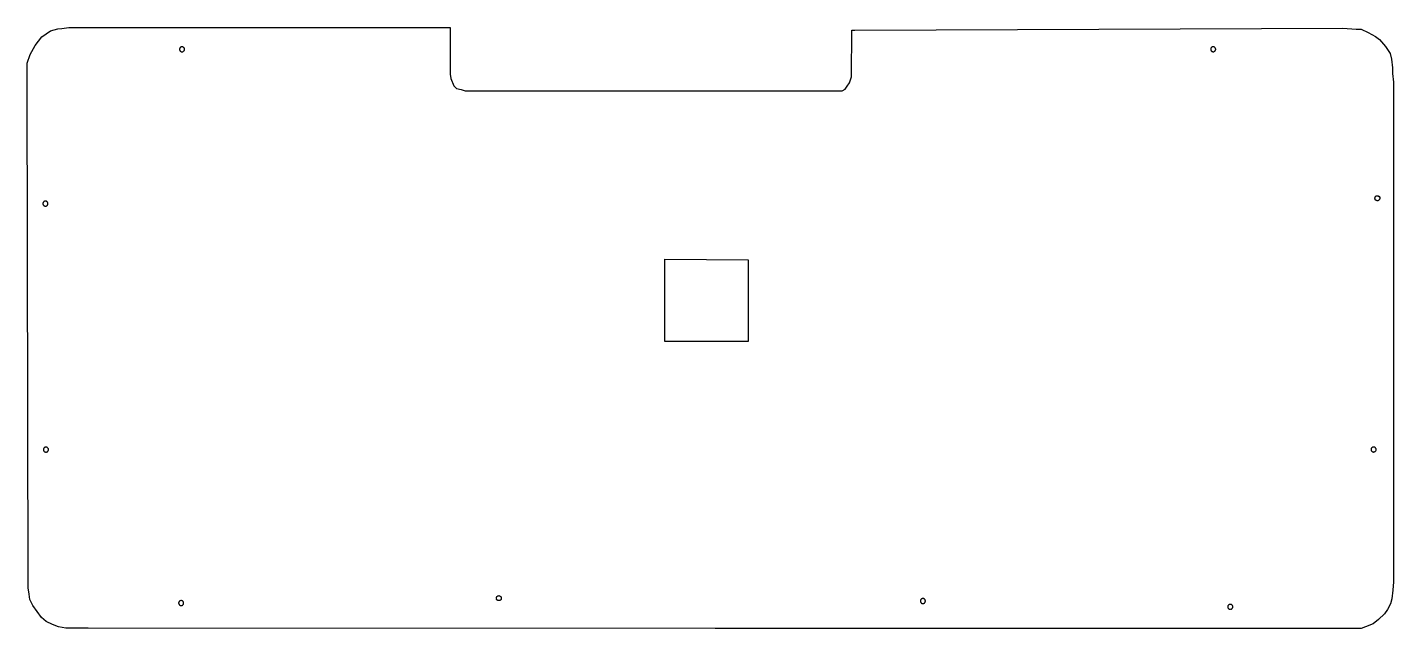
# Model space of a CAD drawing. Extents: x 1798 to 2890, y -4505 to -4024.
import ezdxf

# ---------------------------------------------------------------- set-up
doc = ezdxf.new("R2010")
doc.units = 0
doc.layers.add('Default Layer', color=1, linetype='CONTINUOUS')

msp = doc.modelspace()

# ---------------------------------------------------------------- linework, layer by layer
at = {"layer": 'Default Layer'}
for points in [[(2449.2, -4074.5), (2451.5, -4073.1), (2453.1, -4070.7), (2455, -4068), (2456.6, -4063.1), (2457, -4025.8), (2457.5, -4025.8), (2459.3, -4025.8), (2849.5, -4024.3), (2860.2, -4025.1), (2864.2, -4025.1), (2869.7, -4027.6), (2875.6, -4031), (2879, -4033.4), (2883.7, -4038.9), (2887.4, -4044.6), (2888.4, -4049.2), (2889.4, -4056), (2889.4, -4060.6), (2890.2, -4067.6), (2890.2, -4467.2), (2889.6, -4473.9), (2888.7, -4480.9), (2887.6, -4484.9), (2885.2, -4489.4), (2882.8, -4492.8), (2878.2, -4497.4), (2873.9, -4500.8), (2867.6, -4503.2), (2864.2, -4504.7), (2855.8, -4504.7), (2849, -4504.7), (2347.6, -4504.6), (1846.2, -4504.4), (1835.9, -4504.4), (1828.4, -4504.4), (1822.6, -4503.3), (1817.7, -4501.5), (1812.6, -4499), (1808.8, -4495.9), (1802, -4486.2), (1799.7, -4481.4), (1799.1, -4477), (1798.2, -4472), (1798.2, -4468.6), (1797.6, -4066.6), (1797.6, -4061.2), (1797.6, -4056.4), (1797.6, -4052.3), (1800, -4045.3), (1803.8, -4038.1), (1809.3, -4031.1), (1816.2, -4026.5), (1821.9, -4024.8), (1825.3, -4024.4), (1830.8, -4023.6), (2135.6, -4023.6), (2135.6, -4061.1), (2136.2, -4064.5), (2138.6, -4070.4), (2140.9, -4072.6), (2144.4, -4073.4), (2147.7, -4074.5), (2449.2, -4074.5)], [(1921.4, -4039.2), (1921.3, -4039.2), (1921.3, -4039.2), (1921.1, -4039.2), (1920.9, -4039.2), (1920.7, -4039.3), (1920.5, -4039.4), (1920.3, -4039.4), (1920.2, -4039.5), (1920, -4039.7), (1919.9, -4039.8), (1919.7, -4039.9), (1919.6, -4040.1), (1919.5, -4040.2), (1919.5, -4040.4), (1919.4, -4040.6), (1919.3, -4040.8), (1919.3, -4041), (1919.3, -4041.2), (1919.3, -4041.5), (1919.4, -4041.6), (1919.4, -4041.8), (1919.5, -4042), (1919.5, -4042.1), (1919.6, -4042.3), (1919.7, -4042.4), (1919.9, -4042.6), (1920, -4042.7), (1920.1, -4042.8), (1920.3, -4042.9), (1920.4, -4043), (1920.6, -4043.1), (1920.8, -4043.1), (1920.9, -4043.2), (1921.1, -4043.2), (1921.3, -4043.2), (1921.6, -4043.2), (1921.8, -4043.1), (1922, -4043.1), (1922.2, -4042.9), (1922.4, -4042.8), (1922.6, -4042.7), (1922.8, -4042.5), (1922.9, -4042.3), (1923.1, -4042.1), (1923.2, -4041.8), (1923.3, -4041.5), (1923.3, -4041.2), (1923.3, -4041), (1923.3, -4040.8), (1923.2, -4040.6), (1923.2, -4040.4), (1923.1, -4040.3), (1923, -4040.1), (1922.9, -4039.9), (1922.7, -4039.8), (1922.6, -4039.7), (1922.5, -4039.6), (1922.3, -4039.4), (1922.1, -4039.4), (1921.9, -4039.3), (1921.8, -4039.2), (1921.6, -4039.2), (1921.4, -4039.2)], [(2746.3, -4039.2), (2746.1, -4039.1), (2745.9, -4039.1), (2745.7, -4039.1), (2745.5, -4039.2), (2745.3, -4039.2), (2745.1, -4039.3), (2744.9, -4039.4), (2744.8, -4039.5), (2744.6, -4039.6), (2744.5, -4039.7), (2744.3, -4039.8), (2744.2, -4040), (2744.1, -4040.2), (2744, -4040.3), (2744, -4040.5), (2743.9, -4040.7), (2743.9, -4040.9), (2743.9, -4041.1), (2743.9, -4041.3), (2743.9, -4041.5), (2744, -4041.7), (2744, -4041.9), (2744.1, -4042.1), (2744.2, -4042.2), (2744.3, -4042.4), (2744.5, -4042.5), (2744.6, -4042.7), (2744.8, -4042.8), (2744.9, -4042.9), (2745.1, -4043), (2745.3, -4043), (2745.5, -4043.1), (2745.7, -4043.1), (2745.9, -4043.1), (2746.1, -4043.1), (2746.3, -4043.1), (2746.7, -4042.9), (2747, -4042.8), (2747.2, -4042.6), (2747.4, -4042.4), (2747.6, -4042.1), (2747.8, -4041.8), (2747.8, -4041.5), (2747.9, -4041.3), (2747.9, -4041.1), (2747.9, -4040.9), (2747.8, -4040.8), (2747.8, -4040.4), (2747.6, -4040.1), (2747.4, -4039.9), (2747.2, -4039.6), (2747, -4039.4), (2746.7, -4039.3), (2746.3, -4039.2)], [(1814, -4164.7), (1814, -4164.7), (1814, -4164.5), (1814, -4164.3), (1814, -4164.1), (1813.9, -4163.9), (1813.8, -4163.7), (1813.7, -4163.6), (1813.6, -4163.4), (1813.5, -4163.3), (1813.3, -4163.1), (1813.2, -4163), (1813, -4162.9), (1812.8, -4162.8), (1812.6, -4162.8), (1812.4, -4162.7), (1812.3, -4162.7), (1812, -4162.7), (1811.8, -4162.7), (1811.6, -4162.7), (1811.5, -4162.8), (1811.3, -4162.8), (1811.1, -4162.9), (1810.9, -4163), (1810.8, -4163.1), (1810.6, -4163.3), (1810.5, -4163.4), (1810.4, -4163.6), (1810.3, -4163.7), (1810.2, -4163.9), (1810.1, -4164.1), (1810.1, -4164.3), (1810.1, -4164.5), (1810, -4164.7), (1810.1, -4164.8), (1810.1, -4165), (1810.1, -4165.2), (1810.2, -4165.4), (1810.3, -4165.6), (1810.3, -4165.7), (1810.4, -4165.9), (1810.6, -4166), (1810.7, -4166.2), (1810.8, -4166.3), (1811, -4166.4), (1811.1, -4166.5), (1811.3, -4166.5), (1811.5, -4166.6), (1811.7, -4166.6), (1811.9, -4166.7), (1812, -4166.7), (1812.3, -4166.7), (1812.4, -4166.6), (1812.6, -4166.6), (1812.8, -4166.5), (1813, -4166.4), (1813.2, -4166.3), (1813.3, -4166.2), (1813.5, -4166.1), (1813.6, -4166), (1813.7, -4165.8), (1813.8, -4165.6), (1813.9, -4165.5), (1814, -4165.3), (1814, -4165.1), (1814, -4164.9), (1814, -4164.7)], [(2878.9, -4159.3), (2879, -4159.5), (2879.1, -4159.7), (2879.1, -4160), (2879.2, -4160.3), (2879.2, -4160.5), (2879.1, -4160.7), (2879.1, -4160.9), (2879, -4161.1), (2878.9, -4161.3), (2878.8, -4161.4), (2878.7, -4161.6), (2878.6, -4161.7), (2878.4, -4161.8), (2878.3, -4162), (2878.1, -4162.1), (2877.9, -4162.1), (2877.8, -4162.2), (2877.6, -4162.3), (2877.4, -4162.3), (2877.2, -4162.3), (2876.9, -4162.3), (2876.7, -4162.2), (2876.4, -4162.2), (2876.2, -4162.1), (2876, -4161.9), (2875.8, -4161.8), (2875.7, -4161.6), (2875.5, -4161.5), (2875.4, -4161.2), (2875.3, -4160.9), (2875.2, -4160.6), (2875.2, -4160.3), (2875.2, -4160.1), (2875.2, -4159.9), (2875.3, -4159.7), (2875.3, -4159.5), (2875.4, -4159.3), (2875.5, -4159.2), (2875.6, -4159), (2875.8, -4158.9), (2875.9, -4158.8), (2876, -4158.6), (2876.2, -4158.5), (2876.4, -4158.5), (2876.6, -4158.4), (2876.8, -4158.3), (2877, -4158.3), (2877.2, -4158.3), (2877.4, -4158.3), (2877.6, -4158.3), (2877.8, -4158.4), (2877.9, -4158.5), (2878.2, -4158.6), (2878.5, -4158.8), (2878.7, -4159), (2878.9, -4159.3)], [(2307.3, -4209.2), (2374, -4209.5), (2374, -4275), (2307.3, -4275), (2307.3, -4209.2)], [(1814.4, -4361.1), (1814.4, -4361), (1814.4, -4360.8), (1814.3, -4360.6), (1814.2, -4360.5), (1814.1, -4360.3), (1814, -4360.2), (1813.8, -4359.9), (1813.6, -4359.8), (1813.5, -4359.7), (1813.3, -4359.6), (1813.2, -4359.6), (1813, -4359.5), (1812.8, -4359.5), (1812.6, -4359.4), (1812.5, -4359.4), (1812.3, -4359.4), (1812.1, -4359.5), (1811.9, -4359.5), (1811.7, -4359.6), (1811.5, -4359.7), (1811.4, -4359.8), (1811.2, -4359.9), (1811.1, -4360), (1810.9, -4360.2), (1810.8, -4360.3), (1810.7, -4360.5), (1810.6, -4360.7), (1810.6, -4360.8), (1810.5, -4361), (1810.5, -4361.2), (1810.5, -4361.4), (1810.5, -4361.6), (1810.5, -4361.8), (1810.6, -4362), (1810.6, -4362.2), (1810.7, -4362.4), (1810.8, -4362.6), (1810.9, -4362.7), (1811, -4362.9), (1811.2, -4363), (1811.3, -4363.1), (1811.5, -4363.2), (1811.7, -4363.3), (1811.9, -4363.3), (1812.1, -4363.4), (1812.3, -4363.4), (1812.5, -4363.4), (1812.7, -4363.4), (1812.9, -4363.4), (1813.1, -4363.3), (1813.2, -4363.3), (1813.4, -4363.2), (1813.6, -4363.1), (1813.7, -4363), (1813.9, -4362.9), (1814, -4362.7), (1814.1, -4362.6), (1814.2, -4362.4), (1814.3, -4362.2), (1814.4, -4362), (1814.4, -4361.8), (1814.5, -4361.6), (1814.5, -4361.4), (1814.4, -4361.1)], [(2874.7, -4363.3), (2875, -4363.2), (2875.3, -4363), (2875.5, -4362.8), (2875.8, -4362.6), (2875.9, -4362.3), (2876.1, -4362), (2876.1, -4361.7), (2876.2, -4361.4), (2876.2, -4361.2), (2876.1, -4361), (2876.1, -4360.8), (2876, -4360.6), (2875.9, -4360.4), (2875.8, -4360.3), (2875.7, -4360.1), (2875.6, -4360), (2875.4, -4359.8), (2875.3, -4359.7), (2875.1, -4359.6), (2874.9, -4359.5), (2874.8, -4359.5), (2874.6, -4359.4), (2874.4, -4359.4), (2874.2, -4359.4), (2874, -4359.4), (2873.8, -4359.4), (2873.6, -4359.5), (2873.4, -4359.5), (2873.2, -4359.6), (2873, -4359.7), (2872.9, -4359.8), (2872.7, -4360), (2872.6, -4360.1), (2872.5, -4360.3), (2872.4, -4360.4), (2872.3, -4360.6), (2872.2, -4360.8), (2872.2, -4361), (2872.2, -4361.2), (2872.2, -4361.4), (2872.2, -4361.6), (2872.2, -4361.8), (2872.3, -4362), (2872.3, -4362.2), (2872.4, -4362.3), (2872.5, -4362.5), (2872.6, -4362.6), (2872.7, -4362.8), (2872.9, -4362.9), (2873, -4363), (2873.2, -4363.1), (2873.4, -4363.2), (2873.6, -4363.3), (2873.8, -4363.3), (2874, -4363.4), (2874.2, -4363.4), (2874.4, -4363.4), (2874.7, -4363.3)], [(2176.2, -4479.1), (2176.4, -4479.4), (2176.5, -4479.7), (2176.6, -4480), (2176.6, -4480.3), (2176.6, -4480.6), (2176.6, -4480.7), (2176.6, -4480.9), (2176.5, -4481.1), (2176.4, -4481.3), (2176.3, -4481.5), (2176.2, -4481.6), (2176.1, -4481.8), (2175.9, -4481.9), (2175.8, -4482), (2175.6, -4482.1), (2175.4, -4482.2), (2175.2, -4482.3), (2175, -4482.3), (2174.9, -4482.3), (2174.6, -4482.3), (2174.5, -4482.3), (2174.3, -4482.3), (2174.1, -4482.3), (2174, -4482.2), (2173.8, -4482.2), (2173.6, -4482.1), (2173.5, -4482), (2173.3, -4481.8), (2173.2, -4481.7), (2173.1, -4481.6), (2173, -4481.4), (2172.9, -4481.3), (2172.8, -4481.1), (2172.7, -4480.9), (2172.7, -4480.7), (2172.7, -4480.5), (2172.6, -4480.3), (2172.7, -4480.1), (2172.7, -4479.9), (2172.7, -4479.8), (2172.8, -4479.6), (2172.9, -4479.4), (2173, -4479.2), (2173.1, -4479.1), (2173.2, -4478.9), (2173.4, -4478.8), (2173.5, -4478.7), (2173.7, -4478.6), (2173.9, -4478.5), (2174.1, -4478.4), (2174.2, -4478.4), (2174.4, -4478.4), (2174.6, -4478.3), (2174.9, -4478.4), (2175.1, -4478.4), (2175.3, -4478.5), (2175.6, -4478.6), (2175.8, -4478.7), (2175.9, -4478.8), (2176.1, -4479), (2176.2, -4479.1)], [(1921.9, -4482.7), (1921.6, -4482.5), (1921.3, -4482.4), (1921, -4482.3), (1920.6, -4482.3), (1920.5, -4482.3), (1920.3, -4482.3), (1919.9, -4482.4), (1919.6, -4482.5), (1919.4, -4482.7), (1919.1, -4482.9), (1918.9, -4483.2), (1918.8, -4483.5), (1918.7, -4483.8), (1918.6, -4484), (1918.6, -4484.3), (1918.6, -4484.5), (1918.7, -4484.7), (1918.7, -4484.9), (1918.8, -4485), (1918.9, -4485.2), (1919, -4485.4), (1919.1, -4485.5), (1919.2, -4485.7), (1919.4, -4485.8), (1919.5, -4485.9), (1919.7, -4486), (1919.9, -4486.1), (1920, -4486.2), (1920.2, -4486.2), (1920.4, -4486.3), (1920.6, -4486.3), (1920.8, -4486.3), (1921, -4486.2), (1921.2, -4486.2), (1921.4, -4486.1), (1921.6, -4486), (1921.7, -4485.9), (1921.9, -4485.8), (1922, -4485.7), (1922.2, -4485.5), (1922.3, -4485.4), (1922.4, -4485.2), (1922.5, -4485), (1922.5, -4484.9), (1922.6, -4484.7), (1922.6, -4484.5), (1922.6, -4484.3), (1922.6, -4484), (1922.6, -4483.8), (1922.5, -4483.6), (1922.4, -4483.4), (1922.3, -4483.2), (1922.2, -4483), (1922, -4482.8), (1921.9, -4482.7)], [(2515.1, -4484.1), (2515.3, -4484), (2515.4, -4483.8), (2515.5, -4483.6), (2515.6, -4483.4), (2515.7, -4483.3), (2515.7, -4483.1), (2515.8, -4482.8), (2515.8, -4482.6), (2515.8, -4482.4), (2515.7, -4482.2), (2515.7, -4482), (2515.6, -4481.8), (2515.5, -4481.7), (2515.4, -4481.5), (2515.3, -4481.4), (2515.2, -4481.2), (2515, -4481.1), (2514.9, -4481), (2514.7, -4480.9), (2514.6, -4480.8), (2514.4, -4480.7), (2514.2, -4480.7), (2514, -4480.6), (2513.8, -4480.6), (2513.5, -4480.6), (2513.3, -4480.7), (2513, -4480.8), (2512.7, -4480.9), (2512.4, -4481.1), (2512.2, -4481.4), (2512, -4481.7), (2511.9, -4482), (2511.8, -4482.3), (2511.8, -4482.5), (2511.8, -4482.6), (2511.8, -4482.8), (2511.8, -4483), (2511.9, -4483.2), (2511.9, -4483.4), (2512, -4483.6), (2512.1, -4483.7), (2512.2, -4483.9), (2512.4, -4484), (2512.5, -4484.2), (2512.7, -4484.3), (2512.8, -4484.4), (2513, -4484.5), (2513.2, -4484.5), (2513.4, -4484.6), (2513.6, -4484.6), (2513.8, -4484.6), (2514, -4484.6), (2514.2, -4484.6), (2514.3, -4484.5), (2514.5, -4484.5), (2514.7, -4484.4), (2514.8, -4484.3), (2515, -4484.2), (2515.1, -4484.1)], [(2760.8, -4485.7), (2760.5, -4485.5), (2760.2, -4485.4), (2759.9, -4485.3), (2759.6, -4485.3), (2759.4, -4485.3), (2759.2, -4485.3), (2759, -4485.3), (2758.8, -4485.4), (2758.6, -4485.5), (2758.5, -4485.6), (2758.3, -4485.7), (2758.2, -4485.8), (2758, -4486), (2757.9, -4486.1), (2757.8, -4486.3), (2757.7, -4486.5), (2757.7, -4486.7), (2757.6, -4486.9), (2757.6, -4487.1), (2757.6, -4487.3), (2757.6, -4487.5), (2757.7, -4487.8), (2757.7, -4488), (2757.9, -4488.3), (2758, -4488.5), (2758.2, -4488.7), (2758.4, -4488.9), (2758.6, -4489), (2758.8, -4489.1), (2759.1, -4489.2), (2759.3, -4489.2), (2759.6, -4489.3), (2759.8, -4489.2), (2760, -4489.2), (2760.2, -4489.2), (2760.4, -4489.1), (2760.5, -4489), (2760.7, -4488.9), (2760.9, -4488.8), (2761, -4488.7), (2761.1, -4488.5), (2761.2, -4488.4), (2761.3, -4488.2), (2761.4, -4488), (2761.5, -4487.9), (2761.5, -4487.7), (2761.6, -4487.5), (2761.6, -4487.3), (2761.6, -4487), (2761.5, -4486.8), (2761.5, -4486.6), (2761.4, -4486.4), (2761.3, -4486.2), (2761.1, -4486), (2761, -4485.8), (2760.8, -4485.7)]]:
    msp.add_lwpolyline(points, close=True, dxfattribs=at)
for points in [[(1921.3, -4039.2), (1921.4, -4039.1), (1921.4, -4039.2)], [(2877.9, -4158.5), (2878.9, -4159.3)], [(2878.9, -4159.3), (2879.3, -4159.6), (2879.1, -4159.7)]]:
    msp.add_lwpolyline(points, dxfattribs=at)

doc.saveas('drawing.dxf')
